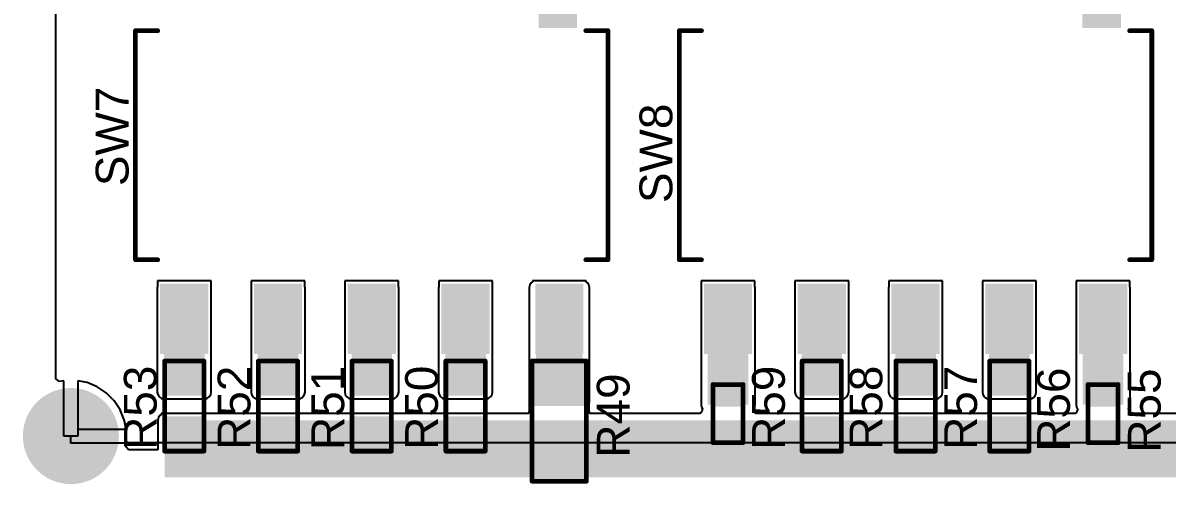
# Model space of a CAD drawing. Header units: millimetres. Extents: x -0.28 to 2.08, y -0.28 to 2.74.
# Drawn here: x -0.051 to 1.169, y -0.051 to 0.44 of the extents above; entities that cross this region are included whole.
import ezdxf

# ---------------------------------------------------------------- set-up
doc = ezdxf.new("R2010")
doc.units = ezdxf.units.MM
doc.header["$MEASUREMENT"] = 0
for name, color, linetype in [('BottomLayer', 5, 'Continuous'), ('BottomSolder', 6, 'Continuous'), ('MultiLayer', 9, 'Continuous'), ('PadHoleLayer', 156, 'Continuous'), ('TopLayer', 1, 'Continuous'), ('TopOverlay', 2, 'Continuous'), ('TopPaste', 8, 'Continuous'), ('TopSolder', 216, 'Continuous')]:
    doc.layers.add(name, color=color, linetype=linetype)
doc.styles.add('Arial', font='', dxfattribs={"height": 0.2})
doc.styles.get('Arial').set_extended_font_data('Arial')

# ---------------------------------------------------------------- blocks, each defined once
blk = doc.blocks.new('DSIC05LS_P__9')
at = {"layer": 'TopLayer'}
for points in [[(-0.1496, 0.2217), (-0.1496, 0.1783), (-0.2165, 0.1783), (-0.2165, 0.2217)], [(0.2165, 0.2217), (0.2165, 0.1783), (0.1496, 0.1783), (0.1496, 0.2217)], [(-0.1496, 0.1217), (-0.1496, 0.0783), (-0.2165, 0.0783), (-0.2165, 0.1217)], [(0.2165, 0.1217), (0.2165, 0.0783), (0.1496, 0.0783), (0.1496, 0.1217)], [(-0.1496, 0.0217), (-0.1496, -0.0217), (-0.2165, -0.0217), (-0.2165, 0.0217)], [(0.2165, 0.0217), (0.2165, -0.0217), (0.1496, -0.0217), (0.1496, 0.0217)], [(-0.1496, -0.0783), (-0.1496, -0.1217), (-0.2165, -0.1217), (-0.2165, -0.0783)], [(0.2165, -0.0783), (0.2165, -0.1217), (0.1496, -0.1217), (0.1496, -0.0783)], [(-0.1496, -0.1783), (-0.1496, -0.2217), (-0.2165, -0.2217), (-0.2165, -0.1783)], [(0.2165, -0.1783), (0.2165, -0.2217), (0.1496, -0.2217), (0.1496, -0.1783)]]:
    blk.add_hatch(color=1, dxfattribs=at).paths.add_polyline_path(points)
at = {"layer": 'TopOverlay'}
blk.add_hatch(color=2, dxfattribs=at).paths.add_polyline_path([(-0.144, 0.178), (-0.127, 0.178), (-0.127, 0.219), (-0.144, 0.219)])
at = {"layer": 'TopPaste'}
for points in [[(-0.1496, 0.2217), (-0.1496, 0.1783), (-0.2165, 0.1783), (-0.2165, 0.2217)], [(0.2165, 0.2217), (0.2165, 0.1783), (0.1496, 0.1783), (0.1496, 0.2217)], [(-0.1496, 0.1217), (-0.1496, 0.0783), (-0.2165, 0.0783), (-0.2165, 0.1217)], [(0.2165, 0.1217), (0.2165, 0.0783), (0.1496, 0.0783), (0.1496, 0.1217)], [(-0.1496, 0.0217), (-0.1496, -0.0217), (-0.2165, -0.0217), (-0.2165, 0.0217)], [(0.2165, 0.0217), (0.2165, -0.0217), (0.1496, -0.0217), (0.1496, 0.0217)], [(-0.1496, -0.0783), (-0.1496, -0.1217), (-0.2165, -0.1217), (-0.2165, -0.0783)], [(0.2165, -0.0783), (0.2165, -0.1217), (0.1496, -0.1217), (0.1496, -0.0783)], [(-0.1496, -0.1783), (-0.1496, -0.2217), (-0.2165, -0.2217), (-0.2165, -0.1783)], [(0.2165, -0.1783), (0.2165, -0.2217), (0.1496, -0.2217), (0.1496, -0.1783)]]:
    blk.add_hatch(color=8, dxfattribs=at).paths.add_polyline_path(points)
at = {"layer": 'TopSolder'}
for points in [[(-0.1456, 0.2257), (-0.1456, 0.1743), (-0.2205, 0.1743), (-0.2205, 0.2257)], [(0.2205, 0.2257), (0.2205, 0.1743), (0.1456, 0.1743), (0.1456, 0.2257)], [(-0.1456, 0.1257), (-0.1456, 0.0743), (-0.2205, 0.0743), (-0.2205, 0.1257)], [(0.2205, 0.1257), (0.2205, 0.0743), (0.1456, 0.0743), (0.1456, 0.1257)], [(-0.1456, 0.0257), (-0.1456, -0.0257), (-0.2205, -0.0257), (-0.2205, 0.0257)], [(0.2205, 0.0257), (0.2205, -0.0257), (0.1456, -0.0257), (0.1456, 0.0257)], [(-0.1456, -0.0743), (-0.1456, -0.1257), (-0.2205, -0.1257), (-0.2205, -0.0743)], [(0.2205, -0.0743), (0.2205, -0.1257), (0.1456, -0.1257), (0.1456, -0.0743)], [(-0.1456, -0.1743), (-0.1456, -0.2257), (-0.2205, -0.2257), (-0.2205, -0.1743)], [(0.2205, -0.1743), (0.2205, -0.2257), (0.1456, -0.2257), (0.1456, -0.1743)]]:
    blk.add_hatch(color=216, dxfattribs=at).paths.add_polyline_path(points)
at = {"layer": 'TopOverlay', "const_width": 0.005}
for points in [[(0.1201, 0.252), (-0.124, 0.252)], [(-0.124, 0.2283), (-0.124, 0.252)], [(0.1201, 0.2283), (0.1201, 0.252)], [(-0.2284, 0.1992), (-0.2284, 0.2092)], [(-0.2234, 0.2042), (-0.2284, 0.2092)], [(-0.2284, 0.1992), (-0.2234, 0.2042)], [(-0.124, -0.252), (-0.124, -0.2283)], [(0.1201, -0.252), (0.1201, -0.2283)], [(0.1201, -0.252), (-0.124, -0.252)]]:
    blk.add_lwpolyline(points, dxfattribs=at)
at = {"layer": 'TopOverlay', "const_width": 0.0025}
for points in [[(-0.1253, 0.252, 1), (-0.1228, 0.252, 1)], [(-0.1253, 0.252, 1), (-0.1228, 0.252, 1)], [(0.1188, 0.252, 1), (0.1213, 0.252, 1)], [(0.1188, 0.252, 1), (0.1213, 0.252, 1)], [(-0.1253, 0.2283, 1), (-0.1228, 0.2283, 1)], [(0.1188, 0.2283, 1), (0.1213, 0.2283, 1)], [(-0.2296, 0.2092, 1), (-0.2271, 0.2092, 1)], [(-0.2296, 0.2092, 1), (-0.2271, 0.2092, 1)], [(-0.2296, 0.1992, 1), (-0.2271, 0.1992, 1)], [(-0.2296, 0.1992, 1), (-0.2271, 0.1992, 1)], [(-0.2246, 0.2042, 1), (-0.2221, 0.2042, 1)], [(-0.2246, 0.2042, 1), (-0.2221, 0.2042, 1)], [(-0.1253, -0.2283, 1), (-0.1228, -0.2283, 1)], [(0.1188, -0.2283, 1), (0.1213, -0.2283, 1)], [(-0.1253, -0.252, 1), (-0.1228, -0.252, 1)], [(-0.1253, -0.252, 1), (-0.1228, -0.252, 1)], [(0.1188, -0.252, 1), (0.1213, -0.252, 1)], [(0.1188, -0.252, 1), (0.1213, -0.252, 1)]]:
    blk.add_lwpolyline(points, format="xyb", close=True, dxfattribs=at)
blk = doc.blocks.new('DSIC05LS_P__10')
at = {"layer": 'TopLayer'}
for points in [[(-0.1496, 0.2217), (-0.1496, 0.1783), (-0.2165, 0.1783), (-0.2165, 0.2217)], [(0.2165, 0.2217), (0.2165, 0.1783), (0.1496, 0.1783), (0.1496, 0.2217)], [(-0.1496, 0.1217), (-0.1496, 0.0783), (-0.2165, 0.0783), (-0.2165, 0.1217)], [(0.2165, 0.1217), (0.2165, 0.0783), (0.1496, 0.0783), (0.1496, 0.1217)], [(-0.1496, 0.0217), (-0.1496, -0.0217), (-0.2165, -0.0217), (-0.2165, 0.0217)], [(0.2165, 0.0217), (0.2165, -0.0217), (0.1496, -0.0217), (0.1496, 0.0217)], [(-0.1496, -0.0783), (-0.1496, -0.1217), (-0.2165, -0.1217), (-0.2165, -0.0783)], [(0.2165, -0.0783), (0.2165, -0.1217), (0.1496, -0.1217), (0.1496, -0.0783)], [(-0.1496, -0.1783), (-0.1496, -0.2217), (-0.2165, -0.2217), (-0.2165, -0.1783)], [(0.2165, -0.1783), (0.2165, -0.2217), (0.1496, -0.2217), (0.1496, -0.1783)]]:
    blk.add_hatch(color=1, dxfattribs=at).paths.add_polyline_path(points)
at = {"layer": 'TopOverlay'}
blk.add_hatch(color=2, dxfattribs=at).paths.add_polyline_path([(-0.144, 0.178), (-0.127, 0.178), (-0.127, 0.219), (-0.144, 0.219)])
at = {"layer": 'TopPaste'}
for points in [[(-0.1496, 0.2217), (-0.1496, 0.1783), (-0.2165, 0.1783), (-0.2165, 0.2217)], [(0.2165, 0.2217), (0.2165, 0.1783), (0.1496, 0.1783), (0.1496, 0.2217)], [(-0.1496, 0.1217), (-0.1496, 0.0783), (-0.2165, 0.0783), (-0.2165, 0.1217)], [(0.2165, 0.1217), (0.2165, 0.0783), (0.1496, 0.0783), (0.1496, 0.1217)], [(-0.1496, 0.0217), (-0.1496, -0.0217), (-0.2165, -0.0217), (-0.2165, 0.0217)], [(0.2165, 0.0217), (0.2165, -0.0217), (0.1496, -0.0217), (0.1496, 0.0217)], [(-0.1496, -0.0783), (-0.1496, -0.1217), (-0.2165, -0.1217), (-0.2165, -0.0783)], [(0.2165, -0.0783), (0.2165, -0.1217), (0.1496, -0.1217), (0.1496, -0.0783)], [(-0.1496, -0.1783), (-0.1496, -0.2217), (-0.2165, -0.2217), (-0.2165, -0.1783)], [(0.2165, -0.1783), (0.2165, -0.2217), (0.1496, -0.2217), (0.1496, -0.1783)]]:
    blk.add_hatch(color=8, dxfattribs=at).paths.add_polyline_path(points)
at = {"layer": 'TopSolder'}
for points in [[(-0.1456, 0.2257), (-0.1456, 0.1743), (-0.2205, 0.1743), (-0.2205, 0.2257)], [(0.2205, 0.2257), (0.2205, 0.1743), (0.1456, 0.1743), (0.1456, 0.2257)], [(-0.1456, 0.1257), (-0.1456, 0.0743), (-0.2205, 0.0743), (-0.2205, 0.1257)], [(0.2205, 0.1257), (0.2205, 0.0743), (0.1456, 0.0743), (0.1456, 0.1257)], [(-0.1456, 0.0257), (-0.1456, -0.0257), (-0.2205, -0.0257), (-0.2205, 0.0257)], [(0.2205, 0.0257), (0.2205, -0.0257), (0.1456, -0.0257), (0.1456, 0.0257)], [(-0.1456, -0.0743), (-0.1456, -0.1257), (-0.2205, -0.1257), (-0.2205, -0.0743)], [(0.2205, -0.0743), (0.2205, -0.1257), (0.1456, -0.1257), (0.1456, -0.0743)], [(-0.1456, -0.1743), (-0.1456, -0.2257), (-0.2205, -0.2257), (-0.2205, -0.1743)], [(0.2205, -0.1743), (0.2205, -0.2257), (0.1456, -0.2257), (0.1456, -0.1743)]]:
    blk.add_hatch(color=216, dxfattribs=at).paths.add_polyline_path(points)
at = {"layer": 'TopOverlay', "const_width": 0.005}
for points in [[(0.1201, 0.252), (-0.124, 0.252)], [(-0.124, 0.2283), (-0.124, 0.252)], [(0.1201, 0.2283), (0.1201, 0.252)], [(-0.2284, 0.1992), (-0.2284, 0.2092)], [(-0.2234, 0.2042), (-0.2284, 0.2092)], [(-0.2284, 0.1992), (-0.2234, 0.2042)], [(-0.124, -0.252), (-0.124, -0.2283)], [(0.1201, -0.252), (0.1201, -0.2283)], [(0.1201, -0.252), (-0.124, -0.252)]]:
    blk.add_lwpolyline(points, dxfattribs=at)
at = {"layer": 'TopOverlay', "const_width": 0.0025}
for points in [[(-0.1253, 0.252, 1), (-0.1228, 0.252, 1)], [(-0.1253, 0.252, 1), (-0.1228, 0.252, 1)], [(0.1188, 0.252, 1), (0.1213, 0.252, 1)], [(0.1188, 0.252, 1), (0.1213, 0.252, 1)], [(-0.1253, 0.2283, 1), (-0.1228, 0.2283, 1)], [(0.1188, 0.2283, 1), (0.1213, 0.2283, 1)], [(-0.2296, 0.2092, 1), (-0.2271, 0.2092, 1)], [(-0.2296, 0.2092, 1), (-0.2271, 0.2092, 1)], [(-0.2296, 0.1992, 1), (-0.2271, 0.1992, 1)], [(-0.2296, 0.1992, 1), (-0.2271, 0.1992, 1)], [(-0.2246, 0.2042, 1), (-0.2221, 0.2042, 1)], [(-0.2246, 0.2042, 1), (-0.2221, 0.2042, 1)], [(-0.1253, -0.2283, 1), (-0.1228, -0.2283, 1)], [(0.1188, -0.2283, 1), (0.1213, -0.2283, 1)], [(-0.1253, -0.252, 1), (-0.1228, -0.252, 1)], [(-0.1253, -0.252, 1), (-0.1228, -0.252, 1)], [(0.1188, -0.252, 1), (0.1213, -0.252, 1)], [(0.1188, -0.252, 1), (0.1213, -0.252, 1)]]:
    blk.add_lwpolyline(points, format="xyb", close=True, dxfattribs=at)
blk = doc.blocks.new('R___0402_32')
at = {"layer": 'TopLayer'}
for points in [[(-0.0275, -0.0125), (-0.0275, 0.0125), (-0.0095, 0.0125), (-0.0095, -0.0125)], [(0.0095, -0.0125), (0.0095, 0.0125), (0.0275, 0.0125), (0.0275, -0.0125)]]:
    blk.add_hatch(color=1, dxfattribs=at).paths.add_polyline_path(points)
at = {"layer": 'TopPaste'}
for points in [[(-0.0275, -0.0125), (-0.0275, 0.0125), (-0.0095, 0.0125), (-0.0095, -0.0125)], [(0.0095, -0.0125), (0.0095, 0.0125), (0.0275, 0.0125), (0.0275, -0.0125)]]:
    blk.add_hatch(color=8, dxfattribs=at).paths.add_polyline_path(points)
at = {"layer": 'TopSolder'}
for points in [[(-0.0297, -0.0147), (-0.0297, 0.0147), (-0.0073, 0.0147), (-0.0073, -0.0147)], [(0.0073, -0.0147), (0.0073, 0.0147), (0.0297, 0.0147), (0.0297, -0.0147)]]:
    blk.add_hatch(color=216, dxfattribs=at).paths.add_polyline_path(points)
at = {"layer": 'TopOverlay'}
for points, const_width in [([(-0.031, 0.016), (0.031, 0.016)], 0.005), ([(-0.031, 0.016), (-0.031, -0.016)], 0.005), ([(0.031, 0.016), (0.031, -0.016)], 0.005), ([(-0.031, -0.016), (0.031, -0.016)], 0.005), ([(-0.032, -0.017), (0.032, -0.017)], 0.000127)]:
    blk.add_lwpolyline(points, dxfattribs=dict(at, const_width=const_width))
for points, const_width in [([(-0.0323, 0.016, 1), (-0.0297, 0.016, 1)], 0.0025), ([(-0.0323, 0.016, 1), (-0.0297, 0.016, 1)], 0.0025), ([(0.0297, 0.016, 1), (0.0323, 0.016, 1)], 0.0025), ([(0.0297, 0.016, 1), (0.0323, 0.016, 1)], 0.0025), ([(-0.0323, -0.016, 1), (-0.0297, -0.016, 1)], 0.0025), ([(-0.0323, -0.016, 1), (-0.0297, -0.016, 1)], 0.0025), ([(-0.032, -0.017, 1), (-0.032, -0.017, 1)], 0.0000635), ([(0.0297, -0.016, 1), (0.0323, -0.016, 1)], 0.0025), ([(0.0297, -0.016, 1), (0.0323, -0.016, 1)], 0.0025), ([(0.032, -0.017, 1), (0.032, -0.017, 1)], 0.0000635)]:
    blk.add_lwpolyline(points, format="xyb", close=True, dxfattribs=dict(at, const_width=const_width))
blk = doc.blocks.new('R___0603_33')
at = {"layer": 'TopLayer'}
for points in [[(-0.015, 0.0175), (-0.015, -0.0175), (-0.045, -0.0175), (-0.045, 0.0175)], [(0.045, 0.0175), (0.045, -0.0175), (0.015, -0.0175), (0.015, 0.0175)]]:
    blk.add_hatch(color=1, dxfattribs=at).paths.add_polyline_path(points)
at = {"layer": 'TopPaste'}
for points in [[(-0.015, 0.0175), (-0.015, -0.0175), (-0.045, -0.0175), (-0.045, 0.0175)], [(0.045, 0.0175), (0.045, -0.0175), (0.015, -0.0175), (0.015, 0.0175)]]:
    blk.add_hatch(color=8, dxfattribs=at).paths.add_polyline_path(points)
at = {"layer": 'TopSolder'}
for points in [[(-0.011, 0.0215), (-0.011, -0.0215), (-0.049, -0.0215), (-0.049, 0.0215)], [(0.049, 0.0215), (0.049, -0.0215), (0.011, -0.0215), (0.011, 0.0215)]]:
    blk.add_hatch(color=216, dxfattribs=at).paths.add_polyline_path(points)
at = {"layer": 'TopOverlay', "const_width": 0.005}
for points in [[(-0.048, 0.021), (0.048, 0.021)], [(-0.048, 0.021), (-0.048, -0.021)], [(0.048, 0.021), (0.048, -0.021)], [(-0.048, -0.021), (0.048, -0.021)]]:
    blk.add_lwpolyline(points, dxfattribs=at)
at = {"layer": 'TopOverlay', "const_width": 0.0025}
for points in [[(-0.04925, 0.021, 1), (-0.04675, 0.021, 1)], [(-0.04925, 0.021, 1), (-0.04675, 0.021, 1)], [(0.04675, 0.021, 1), (0.04925, 0.021, 1)], [(0.04675, 0.021, 1), (0.04925, 0.021, 1)], [(-0.04925, -0.021, 1), (-0.04675, -0.021, 1)], [(-0.04925, -0.021, 1), (-0.04675, -0.021, 1)], [(0.04675, -0.021, 1), (0.04925, -0.021, 1)], [(0.04675, -0.021, 1), (0.04925, -0.021, 1)]]:
    blk.add_lwpolyline(points, format="xyb", close=True, dxfattribs=at)
blk = doc.blocks.new('R___0603_34')
at = {"layer": 'TopLayer'}
for points in [[(-0.015, 0.0175), (-0.015, -0.0175), (-0.045, -0.0175), (-0.045, 0.0175)], [(0.045, 0.0175), (0.045, -0.0175), (0.015, -0.0175), (0.015, 0.0175)]]:
    blk.add_hatch(color=1, dxfattribs=at).paths.add_polyline_path(points)
at = {"layer": 'TopPaste'}
for points in [[(-0.015, 0.0175), (-0.015, -0.0175), (-0.045, -0.0175), (-0.045, 0.0175)], [(0.045, 0.0175), (0.045, -0.0175), (0.015, -0.0175), (0.015, 0.0175)]]:
    blk.add_hatch(color=8, dxfattribs=at).paths.add_polyline_path(points)
at = {"layer": 'TopSolder'}
for points in [[(-0.011, 0.0215), (-0.011, -0.0215), (-0.049, -0.0215), (-0.049, 0.0215)], [(0.049, 0.0215), (0.049, -0.0215), (0.011, -0.0215), (0.011, 0.0215)]]:
    blk.add_hatch(color=216, dxfattribs=at).paths.add_polyline_path(points)
at = {"layer": 'TopOverlay', "const_width": 0.005}
for points in [[(-0.048, 0.021), (0.048, 0.021)], [(-0.048, 0.021), (-0.048, -0.021)], [(0.048, 0.021), (0.048, -0.021)], [(-0.048, -0.021), (0.048, -0.021)]]:
    blk.add_lwpolyline(points, dxfattribs=at)
at = {"layer": 'TopOverlay', "const_width": 0.0025}
for points in [[(-0.04925, 0.021, 1), (-0.04675, 0.021, 1)], [(-0.04925, 0.021, 1), (-0.04675, 0.021, 1)], [(0.04675, 0.021, 1), (0.04925, 0.021, 1)], [(0.04675, 0.021, 1), (0.04925, 0.021, 1)], [(-0.04925, -0.021, 1), (-0.04675, -0.021, 1)], [(-0.04925, -0.021, 1), (-0.04675, -0.021, 1)], [(0.04675, -0.021, 1), (0.04925, -0.021, 1)], [(0.04675, -0.021, 1), (0.04925, -0.021, 1)]]:
    blk.add_lwpolyline(points, format="xyb", close=True, dxfattribs=at)
blk = doc.blocks.new('R___0603_35')
at = {"layer": 'TopLayer'}
for points in [[(-0.015, 0.0175), (-0.015, -0.0175), (-0.045, -0.0175), (-0.045, 0.0175)], [(0.045, 0.0175), (0.045, -0.0175), (0.015, -0.0175), (0.015, 0.0175)]]:
    blk.add_hatch(color=1, dxfattribs=at).paths.add_polyline_path(points)
at = {"layer": 'TopPaste'}
for points in [[(-0.015, 0.0175), (-0.015, -0.0175), (-0.045, -0.0175), (-0.045, 0.0175)], [(0.045, 0.0175), (0.045, -0.0175), (0.015, -0.0175), (0.015, 0.0175)]]:
    blk.add_hatch(color=8, dxfattribs=at).paths.add_polyline_path(points)
at = {"layer": 'TopSolder'}
for points in [[(-0.011, 0.0215), (-0.011, -0.0215), (-0.049, -0.0215), (-0.049, 0.0215)], [(0.049, 0.0215), (0.049, -0.0215), (0.011, -0.0215), (0.011, 0.0215)]]:
    blk.add_hatch(color=216, dxfattribs=at).paths.add_polyline_path(points)
at = {"layer": 'TopOverlay', "const_width": 0.005}
for points in [[(-0.048, 0.021), (0.048, 0.021)], [(-0.048, 0.021), (-0.048, -0.021)], [(0.048, 0.021), (0.048, -0.021)], [(-0.048, -0.021), (0.048, -0.021)]]:
    blk.add_lwpolyline(points, dxfattribs=at)
at = {"layer": 'TopOverlay', "const_width": 0.0025}
for points in [[(-0.04925, 0.021, 1), (-0.04675, 0.021, 1)], [(-0.04925, 0.021, 1), (-0.04675, 0.021, 1)], [(0.04675, 0.021, 1), (0.04925, 0.021, 1)], [(0.04675, 0.021, 1), (0.04925, 0.021, 1)], [(-0.04925, -0.021, 1), (-0.04675, -0.021, 1)], [(-0.04925, -0.021, 1), (-0.04675, -0.021, 1)], [(0.04675, -0.021, 1), (0.04925, -0.021, 1)], [(0.04675, -0.021, 1), (0.04925, -0.021, 1)]]:
    blk.add_lwpolyline(points, format="xyb", close=True, dxfattribs=at)
blk = doc.blocks.new('R___0402_36')
at = {"layer": 'TopLayer'}
for points in [[(-0.0275, -0.0125), (-0.0275, 0.0125), (-0.0095, 0.0125), (-0.0095, -0.0125)], [(0.0095, -0.0125), (0.0095, 0.0125), (0.0275, 0.0125), (0.0275, -0.0125)]]:
    blk.add_hatch(color=1, dxfattribs=at).paths.add_polyline_path(points)
at = {"layer": 'TopPaste'}
for points in [[(-0.0275, -0.0125), (-0.0275, 0.0125), (-0.0095, 0.0125), (-0.0095, -0.0125)], [(0.0095, -0.0125), (0.0095, 0.0125), (0.0275, 0.0125), (0.0275, -0.0125)]]:
    blk.add_hatch(color=8, dxfattribs=at).paths.add_polyline_path(points)
at = {"layer": 'TopSolder'}
for points in [[(-0.0297, -0.0147), (-0.0297, 0.0147), (-0.0073, 0.0147), (-0.0073, -0.0147)], [(0.0073, -0.0147), (0.0073, 0.0147), (0.0297, 0.0147), (0.0297, -0.0147)]]:
    blk.add_hatch(color=216, dxfattribs=at).paths.add_polyline_path(points)
at = {"layer": 'TopOverlay'}
for points, const_width in [([(-0.031, 0.016), (0.031, 0.016)], 0.005), ([(-0.031, 0.016), (-0.031, -0.016)], 0.005), ([(0.031, 0.016), (0.031, -0.016)], 0.005), ([(-0.031, -0.016), (0.031, -0.016)], 0.005), ([(-0.032, -0.017), (0.032, -0.017)], 0.000127)]:
    blk.add_lwpolyline(points, dxfattribs=dict(at, const_width=const_width))
for points, const_width in [([(-0.0323, 0.016, 1), (-0.0297, 0.016, 1)], 0.0025), ([(-0.0323, 0.016, 1), (-0.0297, 0.016, 1)], 0.0025), ([(0.0297, 0.016, 1), (0.0323, 0.016, 1)], 0.0025), ([(0.0297, 0.016, 1), (0.0323, 0.016, 1)], 0.0025), ([(-0.0323, -0.016, 1), (-0.0297, -0.016, 1)], 0.0025), ([(-0.0323, -0.016, 1), (-0.0297, -0.016, 1)], 0.0025), ([(-0.032, -0.017, 1), (-0.032, -0.017, 1)], 0.0000635), ([(0.0297, -0.016, 1), (0.0323, -0.016, 1)], 0.0025), ([(0.0297, -0.016, 1), (0.0323, -0.016, 1)], 0.0025), ([(0.032, -0.017, 1), (0.032, -0.017, 1)], 0.0000635)]:
    blk.add_lwpolyline(points, format="xyb", close=True, dxfattribs=dict(at, const_width=const_width))
blk = doc.blocks.new('R___0603_38')
at = {"layer": 'TopLayer'}
for points in [[(-0.015, 0.0175), (-0.015, -0.0175), (-0.045, -0.0175), (-0.045, 0.0175)], [(0.045, 0.0175), (0.045, -0.0175), (0.015, -0.0175), (0.015, 0.0175)]]:
    blk.add_hatch(color=1, dxfattribs=at).paths.add_polyline_path(points)
at = {"layer": 'TopPaste'}
for points in [[(-0.015, 0.0175), (-0.015, -0.0175), (-0.045, -0.0175), (-0.045, 0.0175)], [(0.045, 0.0175), (0.045, -0.0175), (0.015, -0.0175), (0.015, 0.0175)]]:
    blk.add_hatch(color=8, dxfattribs=at).paths.add_polyline_path(points)
at = {"layer": 'TopSolder'}
for points in [[(-0.011, 0.0215), (-0.011, -0.0215), (-0.049, -0.0215), (-0.049, 0.0215)], [(0.049, 0.0215), (0.049, -0.0215), (0.011, -0.0215), (0.011, 0.0215)]]:
    blk.add_hatch(color=216, dxfattribs=at).paths.add_polyline_path(points)
at = {"layer": 'TopOverlay', "const_width": 0.005}
for points in [[(-0.048, 0.021), (0.048, 0.021)], [(-0.048, 0.021), (-0.048, -0.021)], [(0.048, 0.021), (0.048, -0.021)], [(-0.048, -0.021), (0.048, -0.021)]]:
    blk.add_lwpolyline(points, dxfattribs=at)
at = {"layer": 'TopOverlay', "const_width": 0.0025}
for points in [[(-0.04925, 0.021, 1), (-0.04675, 0.021, 1)], [(-0.04925, 0.021, 1), (-0.04675, 0.021, 1)], [(0.04675, 0.021, 1), (0.04925, 0.021, 1)], [(0.04675, 0.021, 1), (0.04925, 0.021, 1)], [(-0.04925, -0.021, 1), (-0.04675, -0.021, 1)], [(-0.04925, -0.021, 1), (-0.04675, -0.021, 1)], [(0.04675, -0.021, 1), (0.04925, -0.021, 1)], [(0.04675, -0.021, 1), (0.04925, -0.021, 1)]]:
    blk.add_lwpolyline(points, format="xyb", close=True, dxfattribs=at)
blk = doc.blocks.new('R___0603_39')
at = {"layer": 'TopLayer'}
for points in [[(-0.015, 0.0175), (-0.015, -0.0175), (-0.045, -0.0175), (-0.045, 0.0175)], [(0.045, 0.0175), (0.045, -0.0175), (0.015, -0.0175), (0.015, 0.0175)]]:
    blk.add_hatch(color=1, dxfattribs=at).paths.add_polyline_path(points)
at = {"layer": 'TopPaste'}
for points in [[(-0.015, 0.0175), (-0.015, -0.0175), (-0.045, -0.0175), (-0.045, 0.0175)], [(0.045, 0.0175), (0.045, -0.0175), (0.015, -0.0175), (0.015, 0.0175)]]:
    blk.add_hatch(color=8, dxfattribs=at).paths.add_polyline_path(points)
at = {"layer": 'TopSolder'}
for points in [[(-0.011, 0.0215), (-0.011, -0.0215), (-0.049, -0.0215), (-0.049, 0.0215)], [(0.049, 0.0215), (0.049, -0.0215), (0.011, -0.0215), (0.011, 0.0215)]]:
    blk.add_hatch(color=216, dxfattribs=at).paths.add_polyline_path(points)
at = {"layer": 'TopOverlay', "const_width": 0.005}
for points in [[(-0.048, 0.021), (0.048, 0.021)], [(-0.048, 0.021), (-0.048, -0.021)], [(0.048, 0.021), (0.048, -0.021)], [(-0.048, -0.021), (0.048, -0.021)]]:
    blk.add_lwpolyline(points, dxfattribs=at)
at = {"layer": 'TopOverlay', "const_width": 0.0025}
for points in [[(-0.04925, 0.021, 1), (-0.04675, 0.021, 1)], [(-0.04925, 0.021, 1), (-0.04675, 0.021, 1)], [(0.04675, 0.021, 1), (0.04925, 0.021, 1)], [(0.04675, 0.021, 1), (0.04925, 0.021, 1)], [(-0.04925, -0.021, 1), (-0.04675, -0.021, 1)], [(-0.04925, -0.021, 1), (-0.04675, -0.021, 1)], [(0.04675, -0.021, 1), (0.04925, -0.021, 1)], [(0.04675, -0.021, 1), (0.04925, -0.021, 1)]]:
    blk.add_lwpolyline(points, format="xyb", close=True, dxfattribs=at)
blk = doc.blocks.new('R___0603_40')
at = {"layer": 'TopLayer'}
for points in [[(-0.015, 0.0175), (-0.015, -0.0175), (-0.045, -0.0175), (-0.045, 0.0175)], [(0.045, 0.0175), (0.045, -0.0175), (0.015, -0.0175), (0.015, 0.0175)]]:
    blk.add_hatch(color=1, dxfattribs=at).paths.add_polyline_path(points)
at = {"layer": 'TopPaste'}
for points in [[(-0.015, 0.0175), (-0.015, -0.0175), (-0.045, -0.0175), (-0.045, 0.0175)], [(0.045, 0.0175), (0.045, -0.0175), (0.015, -0.0175), (0.015, 0.0175)]]:
    blk.add_hatch(color=8, dxfattribs=at).paths.add_polyline_path(points)
at = {"layer": 'TopSolder'}
for points in [[(-0.011, 0.0215), (-0.011, -0.0215), (-0.049, -0.0215), (-0.049, 0.0215)], [(0.049, 0.0215), (0.049, -0.0215), (0.011, -0.0215), (0.011, 0.0215)]]:
    blk.add_hatch(color=216, dxfattribs=at).paths.add_polyline_path(points)
at = {"layer": 'TopOverlay', "const_width": 0.005}
for points in [[(-0.048, 0.021), (0.048, 0.021)], [(-0.048, 0.021), (-0.048, -0.021)], [(0.048, 0.021), (0.048, -0.021)], [(-0.048, -0.021), (0.048, -0.021)]]:
    blk.add_lwpolyline(points, dxfattribs=at)
at = {"layer": 'TopOverlay', "const_width": 0.0025}
for points in [[(-0.04925, 0.021, 1), (-0.04675, 0.021, 1)], [(-0.04925, 0.021, 1), (-0.04675, 0.021, 1)], [(0.04675, 0.021, 1), (0.04925, 0.021, 1)], [(0.04675, 0.021, 1), (0.04925, 0.021, 1)], [(-0.04925, -0.021, 1), (-0.04675, -0.021, 1)], [(-0.04925, -0.021, 1), (-0.04675, -0.021, 1)], [(0.04675, -0.021, 1), (0.04925, -0.021, 1)], [(0.04675, -0.021, 1), (0.04925, -0.021, 1)]]:
    blk.add_lwpolyline(points, format="xyb", close=True, dxfattribs=at)
blk = doc.blocks.new('R___0603_41')
at = {"layer": 'TopLayer'}
for points in [[(-0.015, 0.0175), (-0.015, -0.0175), (-0.045, -0.0175), (-0.045, 0.0175)], [(0.045, 0.0175), (0.045, -0.0175), (0.015, -0.0175), (0.015, 0.0175)]]:
    blk.add_hatch(color=1, dxfattribs=at).paths.add_polyline_path(points)
at = {"layer": 'TopPaste'}
for points in [[(-0.015, 0.0175), (-0.015, -0.0175), (-0.045, -0.0175), (-0.045, 0.0175)], [(0.045, 0.0175), (0.045, -0.0175), (0.015, -0.0175), (0.015, 0.0175)]]:
    blk.add_hatch(color=8, dxfattribs=at).paths.add_polyline_path(points)
at = {"layer": 'TopSolder'}
for points in [[(-0.011, 0.0215), (-0.011, -0.0215), (-0.049, -0.0215), (-0.049, 0.0215)], [(0.049, 0.0215), (0.049, -0.0215), (0.011, -0.0215), (0.011, 0.0215)]]:
    blk.add_hatch(color=216, dxfattribs=at).paths.add_polyline_path(points)
at = {"layer": 'TopOverlay', "const_width": 0.005}
for points in [[(-0.048, 0.021), (0.048, 0.021)], [(-0.048, 0.021), (-0.048, -0.021)], [(0.048, 0.021), (0.048, -0.021)], [(-0.048, -0.021), (0.048, -0.021)]]:
    blk.add_lwpolyline(points, dxfattribs=at)
at = {"layer": 'TopOverlay', "const_width": 0.0025}
for points in [[(-0.04925, 0.021, 1), (-0.04675, 0.021, 1)], [(-0.04925, 0.021, 1), (-0.04675, 0.021, 1)], [(0.04675, 0.021, 1), (0.04925, 0.021, 1)], [(0.04675, 0.021, 1), (0.04925, 0.021, 1)], [(-0.04925, -0.021, 1), (-0.04675, -0.021, 1)], [(-0.04925, -0.021, 1), (-0.04675, -0.021, 1)], [(0.04675, -0.021, 1), (0.04925, -0.021, 1)], [(0.04675, -0.021, 1), (0.04925, -0.021, 1)]]:
    blk.add_lwpolyline(points, format="xyb", close=True, dxfattribs=at)
blk = doc.blocks.new('RES_0805_42')
at = {"layer": 'TopLayer'}
for points in [[(-0.06, 0.025), (-0.02, 0.025), (-0.02, -0.025), (-0.06, -0.025)], [(0.02, 0.025), (0.06, 0.025), (0.06, -0.025), (0.02, -0.025)]]:
    blk.add_hatch(color=1, dxfattribs=at).paths.add_polyline_path(points)
at = {"layer": 'TopPaste'}
for points in [[(-0.06, 0.025), (-0.02, 0.025), (-0.02, -0.025), (-0.06, -0.025)], [(0.02, 0.025), (0.06, 0.025), (0.06, -0.025), (0.02, -0.025)]]:
    blk.add_hatch(color=8, dxfattribs=at).paths.add_polyline_path(points)
at = {"layer": 'TopSolder'}
for points in [[(-0.064, 0.029), (-0.016, 0.029), (-0.016, -0.029), (-0.064, -0.029)], [(0.016, 0.029), (0.064, 0.029), (0.064, -0.029), (0.016, -0.029)]]:
    blk.add_hatch(color=216, dxfattribs=at).paths.add_polyline_path(points)
at = {"layer": 'TopOverlay', "const_width": 0.005}
for points in [[(-0.064, 0.029), (-0.064, -0.029)], [(-0.064, 0.029), (0.064, 0.029)], [(0.064, 0.029), (0.064, -0.029)], [(-0.064, -0.029), (0.064, -0.029)]]:
    blk.add_lwpolyline(points, dxfattribs=at)
at = {"layer": 'TopOverlay', "const_width": 0.0025}
for points in [[(-0.06525, 0.029, 1), (-0.06275, 0.029, 1)], [(-0.06525, 0.029, 1), (-0.06275, 0.029, 1)], [(0.06275, 0.029, 1), (0.06525, 0.029, 1)], [(0.06275, 0.029, 1), (0.06525, 0.029, 1)], [(-0.06525, -0.029, 1), (-0.06275, -0.029, 1)], [(-0.06525, -0.029, 1), (-0.06275, -0.029, 1)], [(0.06275, -0.029, 1), (0.06525, -0.029, 1)], [(0.06275, -0.029, 1), (0.06525, -0.029, 1)]]:
    blk.add_lwpolyline(points, format="xyb", close=True, dxfattribs=at)

msp = doc.modelspace()

# ---------------------------------------------------------------- hatches: boundary and pattern name
at = {"layer": 'BottomLayer'}
h = msp.add_hatch(color=5, dxfattribs=at)
edge = h.paths.add_edge_path()
edge.add_arc((0, 0), 0.0492, 0, 360)
at = {"layer": 'BottomSolder'}
h = msp.add_hatch(color=6, dxfattribs=at)
edge = h.paths.add_edge_path()
edge.add_arc((0, 0), 0.0512, 0, 360)
at = {"layer": 'MultiLayer'}
h = msp.add_hatch(color=9, dxfattribs=at)
edge = h.paths.add_edge_path()
edge.add_arc((0, 0), 0.0492, 0, 360)
at = {"layer": 'PadHoleLayer'}
h = msp.add_hatch(color=156, dxfattribs=at)
edge = h.paths.add_edge_path()
edge.add_arc((0, 0), 0.0394, 0, 360)
at = {"layer": 'TopLayer'}
for points in [[(0.0993, 0.0469), (0.1426, 0.0469), (0.1426, 0.1583), (0.0993, 0.1583)], [(0.1993, 0.0469), (0.2426, 0.0469), (0.2426, 0.1583), (0.1993, 0.1583)], [(0.2993, 0.0469), (0.3426, 0.0469), (0.3426, 0.1583), (0.2993, 0.1583)], [(0.3993, 0.0469), (0.4426, 0.0469), (0.4426, 0.1583), (0.3993, 0.1583)], [(0.5459, 0.1583), (0.4959, 0.1583), (0.4959, 0.0359), (0.5459, 0.0359)], [(0.6793, 0.0334), (0.7226, 0.0334), (0.7226, 0.1583), (0.6793, 0.1583)], [(0.7793, 0.0469), (0.8226, 0.0469), (0.8226, 0.1583), (0.7793, 0.1583)], [(0.8793, 0.0469), (0.9226, 0.0469), (0.9226, 0.1583), (0.8793, 0.1583)], [(0.9793, 0.0469), (1.0226, 0.0469), (1.0226, 0.1583), (0.9793, 0.1583)], [(1.0793, 0.0334), (1.1226, 0.0334), (1.1226, 0.1583), (1.0793, 0.1583)], [(0.0999, -0.0441), (1.7118, -0.0441), (1.7118, 0.0169), (0.0999, 0.0169)]]:
    msp.add_hatch(color=1, dxfattribs=at).paths.add_polyline_path(points)
h = msp.add_hatch(color=1, dxfattribs=at)
edge = h.paths.add_edge_path()
edge.add_arc((0, 0), 0.0492, 0, 360)
at = {"layer": 'TopSolder'}
h = msp.add_hatch(color=216, dxfattribs=at)
edge = h.paths.add_edge_path()
edge.add_arc((0, 0), 0.0512, 0, 360)

# ---------------------------------------------------------------- linework, layer by layer
at = {"layer": 'BottomLayer'}
for p, q in [((-0.016, 0.0611), (-0.016, 1.7522)), ((-0.0121, 0.058), (-0.016, 0.0611)), ((-0.0075, 0.0589), (-0.0121, 0.058)), ((-0.0075, 0), (-0.0075, 0.0589)), ((0.0173, 0.0569), (0.0075, 0.0589)), ((0.0075, 0.0589), (0.0075, 0)), ((0.028, 0.0525), (0.0173, 0.0569)), ((0.0377, 0.046), (0.028, 0.0525)), ((0.046, 0.0377), (0.0377, 0.046)), ((0.0525, 0.028), (0.046, 0.0377)), ((0.0569, 0.0173), (0.0525, 0.028)), ((0.0592, 0.0058), (0.0569, 0.0173)), ((0.0075, 0), (-0.0075, 0)), ((0.0592, -0.0058), (0.0592, 0.0058)), ((0.0603, -0.0072), (0.0592, -0.0058)), ((1.7901, -0.0072), (0.0603, -0.0072))]:
    msp.add_line(p, q, dxfattribs=at)
at = {"layer": 'TopLayer'}
for p, q in [((-0.016, 0.0611), (-0.016, 1.6443)), ((0.0923, 0.159), (0.0922, 0.1583)), ((0.0986, 0.1653), (0.0923, 0.1653)), ((0.0923, 0.1653), (0.0923, 0.159)), ((0.0993, 0.1654), (0.0986, 0.1653)), ((0.1426, 0.1654), (0.0993, 0.1654)), ((0.1433, 0.1653), (0.1426, 0.1654)), ((0.1496, 0.1653), (0.1433, 0.1653)), ((0.1496, 0.159), (0.1496, 0.1653)), ((0.1497, 0.1583), (0.1496, 0.159)), ((0.1923, 0.159), (0.1922, 0.1583)), ((0.1986, 0.1653), (0.1923, 0.1653)), ((0.1923, 0.1653), (0.1923, 0.159)), ((0.1993, 0.1654), (0.1986, 0.1653)), ((0.2426, 0.1654), (0.1993, 0.1654)), ((0.2433, 0.1653), (0.2426, 0.1654)), ((0.2496, 0.1653), (0.2433, 0.1653)), ((0.2496, 0.159), (0.2496, 0.1653)), ((0.2497, 0.1583), (0.2496, 0.159)), ((0.2923, 0.159), (0.2922, 0.1583)), ((0.2986, 0.1653), (0.2923, 0.1653)), ((0.2923, 0.1653), (0.2923, 0.159)), ((0.2993, 0.1654), (0.2986, 0.1653)), ((0.3426, 0.1654), (0.2993, 0.1654)), ((0.3433, 0.1653), (0.3426, 0.1654)), ((0.3496, 0.1653), (0.3433, 0.1653)), ((0.3496, 0.159), (0.3496, 0.1653)), ((0.3497, 0.1583), (0.3496, 0.159)), ((0.3923, 0.159), (0.3922, 0.1583)), ((0.3986, 0.1653), (0.3923, 0.1653)), ((0.3923, 0.1653), (0.3923, 0.159)), ((0.3993, 0.1654), (0.3986, 0.1653)), ((0.4426, 0.1654), (0.3993, 0.1654)), ((0.4433, 0.1653), (0.4426, 0.1654)), ((0.4496, 0.1653), (0.4433, 0.1653)), ((0.4496, 0.159), (0.4496, 0.1653)), ((0.4497, 0.1583), (0.4496, 0.159)), ((0.4894, 0.161), (0.4888, 0.1583)), ((0.4909, 0.1633), (0.4894, 0.161)), ((0.4923, 0.1642), (0.4909, 0.1633)), ((0.4953, 0.1653), (0.4923, 0.1653)), ((0.4923, 0.1653), (0.4923, 0.1642)), ((0.4959, 0.1654), (0.4953, 0.1653)), ((0.5459, 0.1654), (0.4959, 0.1654)), ((0.5466, 0.1653), (0.5459, 0.1654)), ((0.5496, 0.1653), (0.5466, 0.1653)), ((0.5496, 0.1642), (0.5496, 0.1653)), ((0.551, 0.1633), (0.5496, 0.1642)), ((0.5525, 0.161), (0.551, 0.1633)), ((0.5531, 0.1583), (0.5525, 0.161)), ((0.6723, 0.159), (0.6722, 0.1583)), ((0.6786, 0.1653), (0.6723, 0.1653)), ((0.6723, 0.1653), (0.6723, 0.159)), ((0.6793, 0.1654), (0.6786, 0.1653)), ((0.7226, 0.1654), (0.6793, 0.1654)), ((0.7233, 0.1653), (0.7226, 0.1654)), ((0.7296, 0.1653), (0.7233, 0.1653)), ((0.7296, 0.159), (0.7296, 0.1653)), ((0.7297, 0.1583), (0.7296, 0.159)), ((0.7723, 0.159), (0.7722, 0.1583)), ((0.7786, 0.1653), (0.7723, 0.1653)), ((0.7723, 0.1653), (0.7723, 0.159)), ((0.7793, 0.1654), (0.7786, 0.1653)), ((0.8226, 0.1654), (0.7793, 0.1654)), ((0.8233, 0.1653), (0.8226, 0.1654)), ((0.8296, 0.1653), (0.8233, 0.1653)), ((0.8296, 0.159), (0.8296, 0.1653)), ((0.8297, 0.1583), (0.8296, 0.159)), ((0.8723, 0.159), (0.8722, 0.1583)), ((0.8786, 0.1653), (0.8723, 0.1653)), ((0.8723, 0.1653), (0.8723, 0.159)), ((0.8793, 0.1654), (0.8786, 0.1653)), ((0.9226, 0.1654), (0.8793, 0.1654)), ((0.9233, 0.1653), (0.9226, 0.1654)), ((0.9296, 0.1653), (0.9233, 0.1653)), ((0.9296, 0.159), (0.9296, 0.1653)), ((0.9297, 0.1583), (0.9296, 0.159)), ((0.9723, 0.159), (0.9722, 0.1583)), ((0.9786, 0.1653), (0.9723, 0.1653)), ((0.9723, 0.1653), (0.9723, 0.159)), ((0.9793, 0.1654), (0.9786, 0.1653)), ((1.0226, 0.1654), (0.9793, 0.1654)), ((1.0233, 0.1653), (1.0226, 0.1654)), ((1.0296, 0.1653), (1.0233, 0.1653)), ((1.0296, 0.159), (1.0296, 0.1653)), ((1.0297, 0.1583), (1.0296, 0.159)), ((1.0723, 0.159), (1.0722, 0.1583)), ((1.0786, 0.1653), (1.0723, 0.1653)), ((1.0723, 0.1653), (1.0723, 0.159)), ((1.0793, 0.1654), (1.0786, 0.1653)), ((1.1226, 0.1654), (1.0793, 0.1654)), ((1.1233, 0.1653), (1.1226, 0.1654)), ((1.1296, 0.1653), (1.1233, 0.1653)), ((1.1296, 0.159), (1.1296, 0.1653)), ((1.1297, 0.1583), (1.1296, 0.159)), ((0.0922, 0.1583), (0.0922, 0.0469)), ((0.1497, 0.0469), (0.1497, 0.1583)), ((0.1922, 0.1583), (0.1922, 0.0469)), ((0.2497, 0.0469), (0.2497, 0.1583)), ((0.2922, 0.1583), (0.2922, 0.0469)), ((0.3497, 0.0469), (0.3497, 0.1583)), ((0.3922, 0.1583), (0.3922, 0.0469)), ((0.4497, 0.0469), (0.4497, 0.1583)), ((0.4888, 0.1583), (0.4888, 0.0359)), ((0.5531, 0.0359), (0.5531, 0.1583)), ((0.6722, 0.1583), (0.6722, 0.0334)), ((0.7297, 0.0334), (0.7297, 0.1583)), ((0.7722, 0.1583), (0.7722, 0.0469)), ((0.8297, 0.0469), (0.8297, 0.1583)), ((0.8722, 0.1583), (0.8722, 0.0469)), ((0.9297, 0.0469), (0.9297, 0.1583)), ((0.9722, 0.1583), (0.9722, 0.0469)), ((1.0297, 0.0469), (1.0297, 0.1583)), ((1.0722, 0.1583), (1.0722, 0.0334)), ((1.1297, 0.0334), (1.1297, 0.1583)), ((-0.0121, 0.058), (-0.016, 0.0611)), ((-0.0075, 0.0589), (-0.0121, 0.058)), ((-0.0075, 0), (-0.0075, 0.0589)), ((0.0173, 0.0569), (0.0075, 0.0589)), ((0.0075, 0.0589), (0.0075, 0.0075)), ((0.028, 0.0525), (0.0173, 0.0569)), ((0.0377, 0.046), (0.028, 0.0525)), ((0.046, 0.0377), (0.0377, 0.046)), ((0.0525, 0.028), (0.046, 0.0377)), ((0.0922, 0.0469), (0.0927, 0.0442)), ((0.0927, 0.0442), (0.0942, 0.0419)), ((0.0942, 0.0419), (0.0964, 0.0404)), ((0.0964, 0.0404), (0.0964, 0.0399)), ((0.0964, 0.0399), (0.0986, 0.0399)), ((0.0986, 0.0399), (0.0993, 0.0398)), ((0.0993, 0.0398), (0.1426, 0.0398)), ((0.1426, 0.0398), (0.1433, 0.0399)), ((0.1433, 0.0399), (0.1454, 0.0399)), ((0.1454, 0.0404), (0.1476, 0.0419)), ((0.1454, 0.0399), (0.1454, 0.0404)), ((0.1476, 0.0419), (0.1492, 0.0442)), ((0.1492, 0.0442), (0.1497, 0.0469)), ((0.1922, 0.0469), (0.1927, 0.0442)), ((0.1927, 0.0442), (0.1942, 0.0419)), ((0.1942, 0.0419), (0.1964, 0.0404)), ((0.1964, 0.0404), (0.1964, 0.0399)), ((0.1964, 0.0399), (0.1986, 0.0399)), ((0.1986, 0.0399), (0.1993, 0.0398)), ((0.1993, 0.0398), (0.2426, 0.0398)), ((0.2426, 0.0398), (0.2433, 0.0399)), ((0.2433, 0.0399), (0.2454, 0.0399)), ((0.2454, 0.0404), (0.2476, 0.0419)), ((0.2454, 0.0399), (0.2454, 0.0404)), ((0.2476, 0.0419), (0.2492, 0.0442)), ((0.2492, 0.0442), (0.2497, 0.0469)), ((0.2922, 0.0469), (0.2927, 0.0442)), ((0.2927, 0.0442), (0.2942, 0.0419)), ((0.2942, 0.0419), (0.2964, 0.0404)), ((0.2964, 0.0404), (0.2964, 0.0399)), ((0.2964, 0.0399), (0.2986, 0.0399)), ((0.2986, 0.0399), (0.2993, 0.0398)), ((0.2993, 0.0398), (0.3426, 0.0398)), ((0.3426, 0.0398), (0.3433, 0.0399)), ((0.3433, 0.0399), (0.3454, 0.0399)), ((0.3454, 0.0404), (0.3476, 0.0419)), ((0.3454, 0.0399), (0.3454, 0.0404)), ((0.3476, 0.0419), (0.3492, 0.0442)), ((0.3492, 0.0442), (0.3497, 0.0469)), ((0.3922, 0.0469), (0.3927, 0.0442)), ((0.3927, 0.0442), (0.3942, 0.0419)), ((0.3942, 0.0419), (0.3964, 0.0404)), ((0.3964, 0.0404), (0.3964, 0.0399)), ((0.3964, 0.0399), (0.3986, 0.0399)), ((0.3986, 0.0399), (0.3993, 0.0398)), ((0.3993, 0.0398), (0.4426, 0.0398)), ((0.4426, 0.0398), (0.4433, 0.0399)), ((0.4433, 0.0399), (0.4454, 0.0399)), ((0.4454, 0.0404), (0.4476, 0.0419)), ((0.4454, 0.0399), (0.4454, 0.0404)), ((0.4476, 0.0419), (0.4492, 0.0442)), ((0.4492, 0.0442), (0.4497, 0.0469)), ((0.7722, 0.0469), (0.7727, 0.0442)), ((0.7727, 0.0442), (0.7742, 0.0419)), ((0.7742, 0.0419), (0.7764, 0.0404)), ((0.7764, 0.0404), (0.7764, 0.0399)), ((0.7764, 0.0399), (0.7786, 0.0399)), ((0.7786, 0.0399), (0.7793, 0.0398)), ((0.7793, 0.0398), (0.8226, 0.0398)), ((0.8226, 0.0398), (0.8233, 0.0399)), ((0.8233, 0.0399), (0.8254, 0.0399)), ((0.8254, 0.0404), (0.8276, 0.0419)), ((0.8254, 0.0399), (0.8254, 0.0404)), ((0.8276, 0.0419), (0.8292, 0.0442)), ((0.8292, 0.0442), (0.8297, 0.0469)), ((0.8722, 0.0469), (0.8727, 0.0442)), ((0.8727, 0.0442), (0.8742, 0.0419)), ((0.8742, 0.0419), (0.8764, 0.0404)), ((0.8764, 0.0404), (0.8764, 0.0399)), ((0.8764, 0.0399), (0.8786, 0.0399)), ((0.8786, 0.0399), (0.8793, 0.0398)), ((0.8793, 0.0398), (0.9226, 0.0398)), ((0.9226, 0.0398), (0.9233, 0.0399)), ((0.9233, 0.0399), (0.9254, 0.0399)), ((0.9254, 0.0404), (0.9276, 0.0419)), ((0.9254, 0.0399), (0.9254, 0.0404)), ((0.9276, 0.0419), (0.9292, 0.0442)), ((0.9292, 0.0442), (0.9297, 0.0469)), ((0.9722, 0.0469), (0.9727, 0.0442)), ((0.9727, 0.0442), (0.9742, 0.0419)), ((0.9742, 0.0419), (0.9764, 0.0404)), ((0.9764, 0.0404), (0.9764, 0.0399)), ((0.9764, 0.0399), (0.9786, 0.0399)), ((0.9786, 0.0399), (0.9793, 0.0398)), ((0.9793, 0.0398), (1.0226, 0.0398)), ((1.0226, 0.0398), (1.0233, 0.0399)), ((1.0233, 0.0399), (1.0254, 0.0399)), ((1.0254, 0.0404), (1.0276, 0.0419)), ((1.0254, 0.0399), (1.0254, 0.0404)), ((1.0276, 0.0419), (1.0292, 0.0442)), ((1.0292, 0.0442), (1.0297, 0.0469)), ((0.0569, 0.0173), (0.0525, 0.028)), ((0.4889, 0.0289), (0.4886, 0.0241)), ((0.4888, 0.0359), (0.4889, 0.0353)), ((0.4889, 0.0353), (0.4889, 0.0291)), ((0.4889, 0.0291), (0.4889, 0.0289)), ((0.5529, 0.0353), (0.5531, 0.0359)), ((0.5529, 0.0291), (0.5529, 0.0353)), ((0.5529, 0.0289), (0.5529, 0.0291)), ((0.5533, 0.0241), (0.5529, 0.0289)), ((0.673, 0.0263), (0.6717, 0.0241)), ((0.6722, 0.0334), (0.6727, 0.0307)), ((0.6727, 0.0307), (0.6738, 0.0291)), ((0.6738, 0.0291), (0.673, 0.0263)), ((0.7281, 0.0291), (0.7292, 0.0307)), ((0.7289, 0.0263), (0.7281, 0.0291)), ((0.7302, 0.0241), (0.7289, 0.0263)), ((0.7292, 0.0307), (0.7297, 0.0334)), ((1.073, 0.0263), (1.0717, 0.0241)), ((1.0722, 0.0334), (1.0727, 0.0307)), ((1.0727, 0.0307), (1.0738, 0.0291)), ((1.0738, 0.0291), (1.073, 0.0263)), ((1.1281, 0.0291), (1.1292, 0.0307)), ((1.1289, 0.0263), (1.1281, 0.0291)), ((1.1302, 0.0241), (1.1289, 0.0263)), ((1.1292, 0.0307), (1.1297, 0.0334)), ((0.0589, 0.0075), (0.0569, 0.0173)), ((0.0934, 0.0197), (0.0928, 0.0169)), ((0.0928, 0.0169), (0.0928, -0.0147)), ((0.0949, 0.022), (0.0934, 0.0197)), ((0.0964, 0.023), (0.0949, 0.022)), ((0.0993, 0.0239), (0.0964, 0.0239)), ((0.0964, 0.0239), (0.0964, 0.023)), ((0.0999, 0.0241), (0.0993, 0.0239)), ((0.4886, 0.0241), (0.0999, 0.0241)), ((0.6717, 0.0241), (0.5533, 0.0241)), ((1.0717, 0.0241), (0.7302, 0.0241)), ((1.1795, 0.0241), (1.1302, 0.0241)), ((0, 0), (-0.0075, 0)), ((0, -0.0075), (0, 0)), ((0.0075, 0.0075), (0.0589, 0.0075)), ((0.0589, -0.0075), (0, -0.0075)), ((0.0582, -0.0108), (0.0589, -0.0075)), ((0.0614, -0.0147), (0.0582, -0.0108)), ((0.0928, -0.0147), (0.0614, -0.0147))]:
    msp.add_line(p, q, dxfattribs=at)

# ---------------------------------------------------------------- block references
for name, p, rotation in [('DSIC05LS_P__10', (0.3209, 0.3079), 270), ('DSIC05LS_P__9', (0.9009, 0.3079), 270), ('R___0603_38', (0.1209, 0.0319), 90), ('R___0603_39', (0.2209, 0.0319), 90), ('R___0603_40', (0.3209, 0.0319), 90), ('R___0603_41', (0.4209, 0.0319), 90), ('RES_0805_42', (0.5209, 0.0159), 90), ('R___0603_33', (0.8009, 0.0319), 90), ('R___0603_34', (0.9009, 0.0319), 90), ('R___0603_35', (1.0009, 0.0319), 90), ('R___0402_32', (0.7009, 0.0239), 90), ('R___0402_36', (1.1009, 0.0239), 90)]:
    msp.add_blockref(name, p, dxfattribs=dict(rotation=rotation))

# ---------------------------------------------------------------- texts
at = {"layer": 'TopOverlay', "style": 'Arial'}
for s, p in [('SW7', (0.0615, 0.2663)), ('SW8', (0.6415, 0.2483)), ('R53', (0.0915, -0.0147)), ('R52', (0.1915, -0.0147)), ('R51', (0.2915, -0.0148)), ('R50', (0.3915, -0.0147)), ('R49', (0.5959, -0.023)), ('R59', (0.7615, -0.0147)), ('R58', (0.8655, -0.0147)), ('R57', (0.9665, -0.0147)), ('R56', (1.0655, -0.0167)), ('R55', (1.1623, -0.0177))]:
    msp.add_text(s, height=0.035, rotation=90, dxfattribs=at).set_placement(p)

doc.saveas('drawing.dxf')
